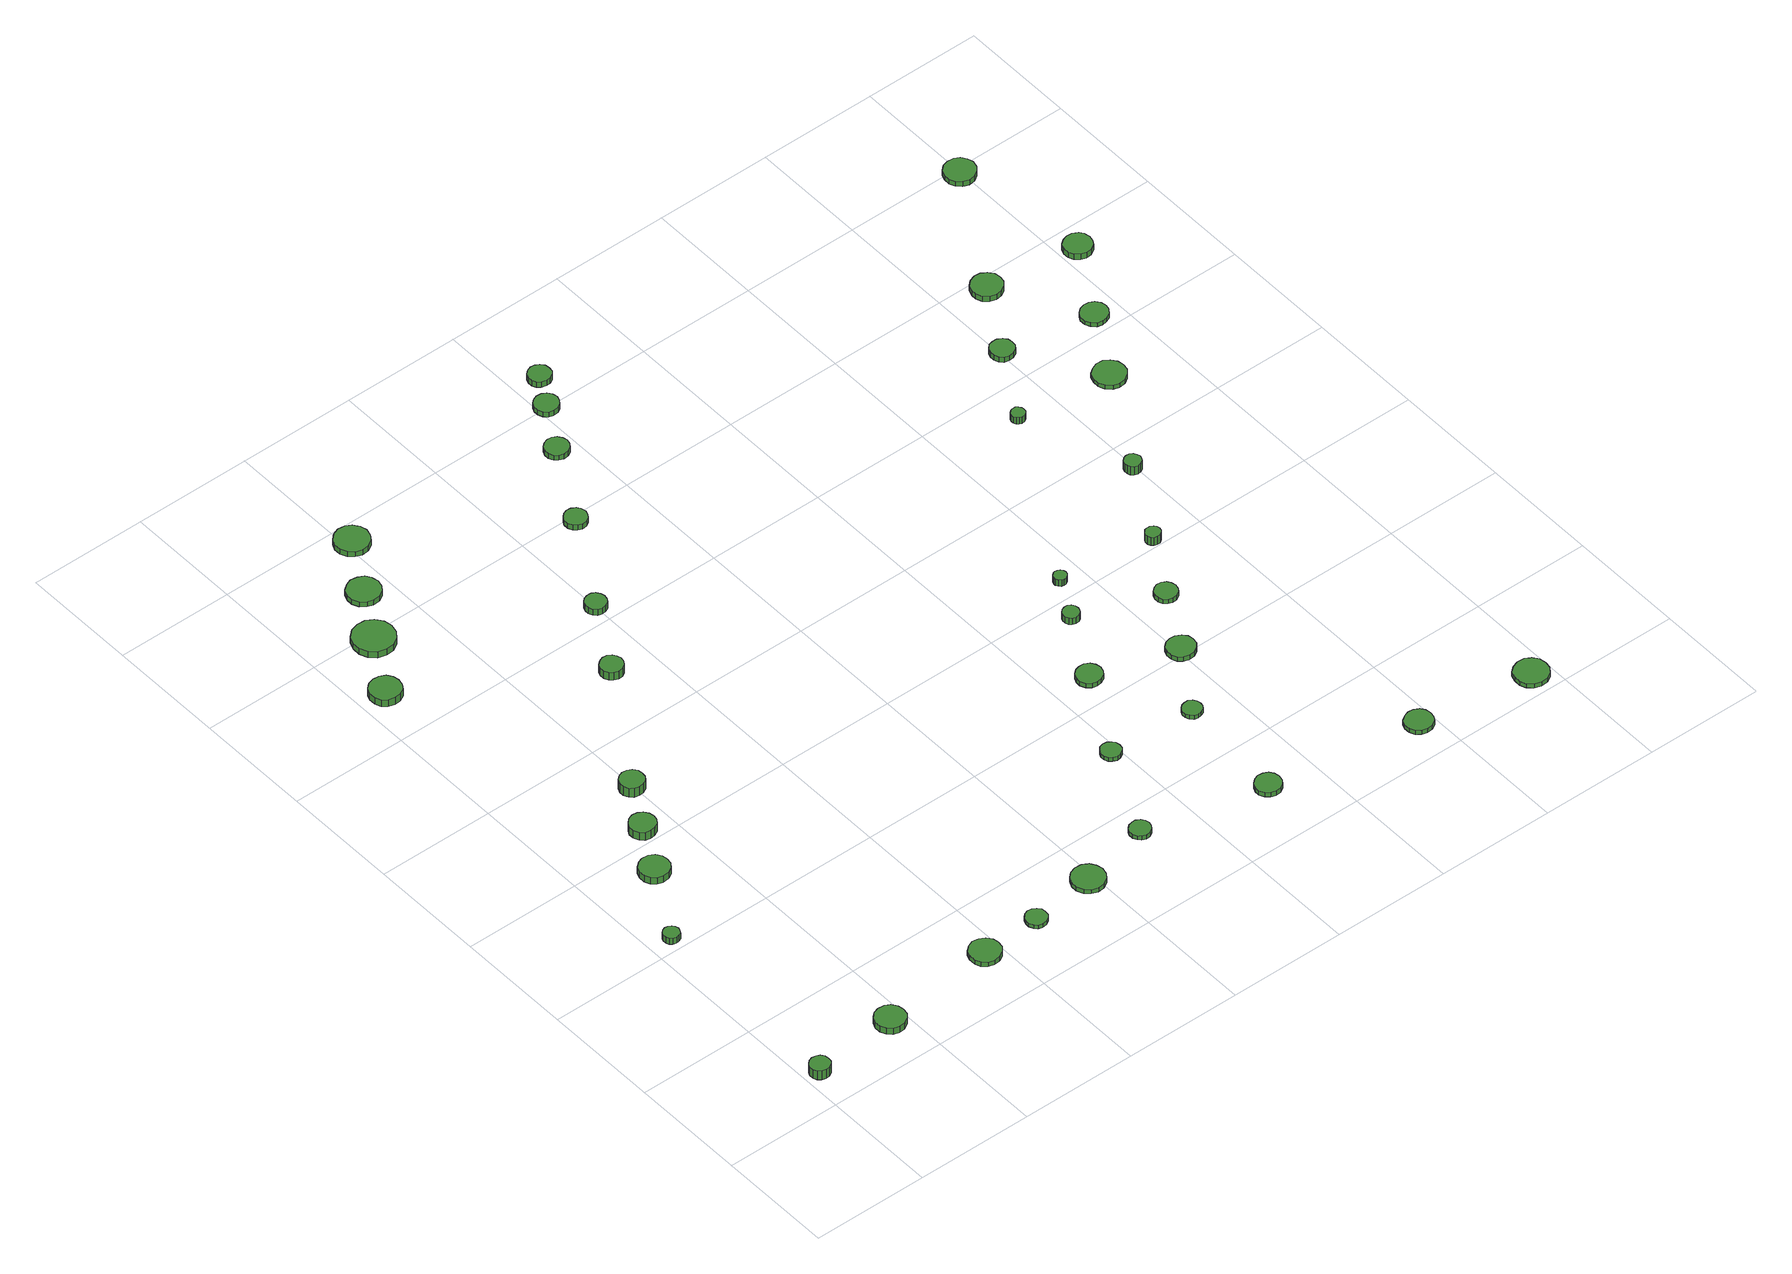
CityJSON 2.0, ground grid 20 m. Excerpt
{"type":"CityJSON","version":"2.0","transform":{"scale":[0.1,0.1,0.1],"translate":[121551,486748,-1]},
"CityObjects":{
"tree1":{"type":"SolitaryVegetationObject","attributes":{"function":"something"},"geometry":[{"type":"MultiSurface","lod":"1","boundaries":[[[0,1,2,3,4,5,6,7,8,9,10,11,12,13,14]],[[15,16,17,18,19,20,21,22,23,24,25,26,27,28,29]],[[0,29,28,1]],[[1,28,27,2]],[[2,27,26,3]],[[3,26,25,4]],[[4,25,24,5]],[[5,24,23,6]],[[6,23,22,7]],[[7,22,21,8]],[[8,21,20,9]],[[9,20,19,10]],[[10,19,18,11]],[[11,18,17,12]],[[12,17,16,13]],[[13,16,15,14]],[[14,15,29,0]]]}]},
"tree2":{"type":"SolitaryVegetationObject","attributes":{"function":"something"},"geometry":[{"type":"MultiSurface","lod":"1","boundaries":[[[30,31,32,33,34,35,36,37,38,39,40,41,42,43,44]],[[45,46,47,48,49,50,51,52,53,54,55,56,57,58,59]],[[30,59,58,31]],[[31,58,57,32]],[[32,57,56,33]],[[33,56,55,34]],[[34,55,54,35]],[[35,54,53,36]],[[36,53,52,37]],[[37,52,51,38]],[[38,51,50,39]],[[39,50,49,40]],[[40,49,48,41]],[[41,48,47,42]],[[42,47,46,43]],[[43,46,45,44]],[[44,45,59,30]]]}]},
"tree3":{"type":"SolitaryVegetationObject","attributes":{"function":"something"},"geometry":[{"type":"MultiSurface","lod":"1","boundaries":[[[60,61,62,63,64,65,66,67,68,69,70,71,72,73,74]],[[75,76,77,78,79,80,81,82,83,84,85,86,87,88,89]],[[60,89,88,61]],[[61,88,87,62]],[[62,87,86,63]],[[63,86,85,64]],[[64,85,84,65]],[[65,84,83,66]],[[66,83,82,67]],[[67,82,81,68]],[[68,81,80,69]],[[69,80,79,70]],[[70,79,78,71]],[[71,78,77,72]],[[72,77,76,73]],[[73,76,75,74]],[[74,75,89,60]]]}]},
"tree4":{"type":"SolitaryVegetationObject","attributes":{"function":"something"},"geometry":[{"type":"MultiSurface","lod":"1","boundaries":[[[90,91,92,93,94,95,96,97,98,99,100,101,102,103,104]],[[105,106,107,108,109,110,111,112,113,114,115,116,117,118,119]],[[90,119,118,91]],[[91,118,117,92]],[[92,117,116,93]],[[93,116,115,94]],[[94,115,114,95]],[[95,114,113,96]],[[96,113,112,97]],[[97,112,111,98]],[[98,111,110,99]],[[99,110,109,100]],[[100,109,108,101]],[[101,108,107,102]],[[102,107,106,103]],[[103,106,105,104]],[[104,105,119,90]]]}]},
"tree5":{"type":"SolitaryVegetationObject","attributes":{"function":"something"},"geometry":[{"type":"MultiSurface","lod":"1","boundaries":[[[120,121,122,123,124,125,126,127,128,129,130,131,132,133,134]],[[135,136,137,138,139,140,141,142,143,144,145,146,147,148,149]],[[120,149,148,121]],[[121,148,147,122]],[[122,147,146,123]],[[123,146,145,124]],[[124,145,144,125]],[[125,144,143,126]],[[126,143,142,127]],[[127,142,141,128]],[[128,141,140,129]],[[129,140,139,130]],[[130,139,138,131]],[[131,138,137,132]],[[132,137,136,133]],[[133,136,135,134]],[[134,135,149,120]]]}]},
"tree6":{"type":"SolitaryVegetationObject","attributes":{"function":"something"},"geometry":[{"type":"MultiSurface","lod":"1","boundaries":[[[150,151,152,153,154,155,156,157,158,159,160,161,162,163,164]],[[165,166,167,168,169,170,171,172,173,174,175,176,177,178,179]],[[150,179,178,151]],[[151,178,177,152]],[[152,177,176,153]],[[153,176,175,154]],[[154,175,174,155]],[[155,174,173,156]],[[156,173,172,157]],[[157,172,171,158]],[[158,171,170,159]],[[159,170,169,160]],[[160,169,168,161]],[[161,168,167,162]],[[162,167,166,163]],[[163,166,165,164]],[[164,165,179,150]]]}]},
"tree7":{"type":"SolitaryVegetationObject","attributes":{"function":"something"},"geometry":[{"type":"MultiSurface","lod":"1","boundaries":[[[180,181,182,183,184,185,186,187,188,189,190,191,192,193,194]],[[195,196,197,198,199,200,201,202,203,204,205,206,207,208,209]],[[180,209,208,181]],[[181,208,207,182]],[[182,207,206,183]],[[183,206,205,184]],[[184,205,204,185]],[[185,204,203,186]],[[186,203,202,187]],[[187,202,201,188]],[[188,201,200,189]],[[189,200,199,190]],[[190,199,198,191]],[[191,198,197,192]],[[192,197,196,193]],[[193,196,195,194]],[[194,195,209,180]]]}]},
"tree8":{"type":"SolitaryVegetationObject","attributes":{"function":"something"},"geometry":[{"type":"MultiSurface","lod":"1","boundaries":[[[210,211,212,213,214,215,216,217,218,219,220,221,222,223,224]],[[225,226,227,228,229,230,231,232,233,234,235,236,237,238,239]],[[210,239,238,211]],[[211,238,237,212]],[[212,237,236,213]],[[213,236,235,214]],[[214,235,234,215]],[[215,234,233,216]],[[216,233,232,217]],[[217,232,231,218]],[[218,231,230,219]],[[219,230,229,220]],[[220,229,228,221]],[[221,228,227,222]],[[222,227,226,223]],[[223,226,225,224]],[[224,225,239,210]]]}]},
"tree9":{"type":"SolitaryVegetationObject","attributes":{"function":"something"},"geometry":[{"type":"MultiSurface","lod":"1","boundaries":[[[240,241,242,243,244,245,246,247,248,249,250,251,252,253,254]],[[255,256,257,258,259,260,261,262,263,264,265,266,267,268,269]],[[240,269,268,241]],[[241,268,267,242]],[[242,267,266,243]],[[243,266,265,244]],[[244,265,264,245]],[[245,264,263,246]],[[246,263,262,247]],[[247,262,261,248]],[[248,261,260,249]],[[249,260,259,250]],[[250,259,258,251]],[[251,258,257,252]],[[252,257,256,253]],[[253,256,255,254]],[[254,255,269,240]]]}]},
"tree10":{"type":"SolitaryVegetationObject","attributes":{"function":"something"},"geometry":[{"type":"MultiSurface","lod":"1","boundaries":[[[270,271,272,273,274,275,276,277,278,279,280,281,282,283,284]],[[285,286,287,288,289,290,291,292,293,294,295,296,297,298,299]],[[270,299,298,271]],[[271,298,297,272]],[[272,297,296,273]],[[273,296,295,274]],[[274,295,294,275]],[[275,294,293,276]],[[276,293,292,277]],[[277,292,291,278]],[[278,291,290,279]],[[279,290,289,280]],[[280,289,288,281]],[[281,288,287,282]],[[282,287,286,283]],[[283,286,285,284]],[[284,285,299,270]]]}]},
"tree11":{"type":"SolitaryVegetationObject","attributes":{"function":"something"},"geometry":[{"type":"MultiSurface","lod":"1","boundaries":[[[300,301,302,303,304,305,306,307,308,309,310,311,312,313,314]],[[315,316,317,318,319,320,321,322,323,324,325,326,327,328,329]],[[300,329,328,301]],[[301,328,327,302]],[[302,327,326,303]],[[303,326,325,304]],[[304,325,324,305]],[[305,324,323,306]],[[306,323,322,307]],[[307,322,321,308]],[[308,321,320,309]],[[309,320,319,310]],[[310,319,318,311]],[[311,318,317,312]],[[312,317,316,313]],[[313,316,315,314]],[[314,315,329,300]]]}]},
"tree12":{"type":"SolitaryVegetationObject","attributes":{"function":"something"},"geometry":[{"type":"MultiSurface","lod":"1","boundaries":[[[330,331,332,333,334,335,336,337,338,339,340,341,342,343,344]],[[345,346,347,348,349,350,351,352,353,354,355,356,357,358,359]],[[330,359,358,331]],[[331,358,357,332]],[[332,357,356,333]],[[333,356,355,334]],[[334,355,354,335]],[[335,354,353,336]],[[336,353,352,337]],[[337,352,351,338]],[[338,351,350,339]],[[339,350,349,340]],[[340,349,348,341]],[[341,348,347,342]],[[342,347,346,343]],[[343,346,345,344]],[[344,345,359,330]]]}]},
"tree13":{"type":"SolitaryVegetationObject","attributes":{"function":"something"},"geometry":[{"type":"MultiSurface","lod":"1","boundaries":[[[360,361,362,363,364,365,366,367,368,369,370,371,372,373,374]],[[375,376,377,378,379,380,381,382,383,384,385,386,387,388,389]],[[360,389,388,361]],[[361,388,387,362]],[[362,387,386,363]],[[363,386,385,364]],[[364,385,384,365]],[[365,384,383,366]],[[366,383,382,367]],[[367,382,381,368]],[[368,381,380,369]],[[369,380,379,370]],[[370,379,378,371]],[[371,378,377,372]],[[372,377,376,373]],[[373,376,375,374]],[[374,375,389,360]]]}]},
"tree14":{"type":"SolitaryVegetationObject","attributes":{"function":"something"},"geometry":[{"type":"MultiSurface","lod":"1","boundaries":[[[390,391,392,393,394,395,396,397,398,399,400,401,402,403,404]],[[405,406,407,408,409,410,411,412,413,414,415,416,417,418,419]],[[390,419,418,391]],[[391,418,417,392]],[[392,417,416,393]],[[393,416,415,394]],[[394,415,414,395]],[[395,414,413,396]],[[396,413,412,397]],[[397,412,411,398]],[[398,411,410,399]],[[399,410,409,400]],[[400,409,408,401]],[[401,408,407,402]],[[402,407,406,403]],[[403,406,405,404]],[[404,405,419,390]]]}]},
"tree15":{"type":"SolitaryVegetationObject","attributes":{"function":"something"},"geometry":[{"type":"MultiSurface","lod":"1","boundaries":[[[420,421,422,423,424,425,426,427,428,429,430,431,432,433,434]],[[435,436,437,438,439,440,441,442,443,444,445,446,447,448,449]],[[420,449,448,421]],[[421,448,447,422]],[[422,447,446,423]],[[423,446,445,424]],[[424,445,444,425]],[[425,444,443,426]],[[426,443,442,427]],[[427,442,441,428]],[[428,441,440,429]],[[429,440,439,430]],[[430,439,438,431]],[[431,438,437,432]],[[432,437,436,433]],[[433,436,435,434]],[[434,435,449,420]]]}]},
"tree16":{"type":"SolitaryVegetationObject","attributes":{"function":"something"},"geometry":[{"type":"MultiSurface","lod":"1","boundaries":[[[450,451,452,453,454,455,456,457,458,459,460,461,462,463,464]],[[465,466,467,468,469,470,471,472,473,474,475,476,477,478,479]],[[450,479,478,451]],[[451,478,477,452]],[[452,477,476,453]],[[453,476,475,454]],[[454,475,474,455]],[[455,474,473,456]],[[456,473,472,457]],[[457,472,471,458]],[[458,471,470,459]],[[459,470,469,460]],[[460,469,468,461]],[[461,468,467,462]],[[462,467,466,463]],[[463,466,465,464]],[[464,465,479,450]]]}]},
"tree17":{"type":"SolitaryVegetationObject","attributes":{"function":"something"},"geometry":[{"type":"MultiSurface","lod":"1","boundaries":[[[480,481,482,483,484,485,486,487,488,489,490,491,492,493,494]],[[495,496,497,498,499,500,501,502,503,504,505,506,507,508,509]],[[480,509,508,481]],[[481,508,507,482]],[[482,507,506,483]],[[483,506,505,484]],[[484,505,504,485]],[[485,504,503,486]],[[486,503,502,487]],[[487,502,501,488]],[[488,501,500,489]],[[489,500,499,490]],[[490,499,498,491]],[[491,498,497,492]],[[492,497,496,493]],[[493,496,495,494]],[[494,495,509,480]]]}]},
"tree18":{"type":"SolitaryVegetationObject","attributes":{"function":"something"},"geometry":[{"type":"MultiSurface","lod":"1","boundaries":[[[510,511,512,513,514,515,516,517,518,519,520,521,522,523,524]],[[525,526,527,528,529,530,531,532,533,534,535,536,537,538,539]],[[510,539,538,511]],[[511,538,537,512]],[[512,537,536,513]],[[513,536,535,514]],[[514,535,534,515]],[[515,534,533,516]],[[516,533,532,517]],[[517,532,531,518]],[[518,531,530,519]],[[519,530,529,520]],[[520,529,528,521]],[[521,528,527,522]],[[522,527,526,523]],[[523,526,525,524]],[[524,525,539,510]]]}]},
"tree19":{"type":"SolitaryVegetationObject","attributes":{"function":"something"},"geometry":[{"type":"MultiSurface","lod":"1","boundaries":[[[540,541,542,543,544,545,546,547,548,549,550,551,552,553,554]],[[555,556,557,558,559,560,561,562,563,564,565,566,567,568,569]],[[540,569,568,541]],[[541,568,567,542]],[[542,567,566,543]],[[543,566,565,544]],[[544,565,564,545]],[[545,564,563,546]],[[546,563,562,547]],[[547,562,561,548]],[[548,561,560,549]],[[549,560,559,550]],[[550,559,558,551]],[[551,558,557,552]],[[552,557,556,553]],[[553,556,555,554]],[[554,555,569,540]]]}]},
"tree20":{"type":"SolitaryVegetationObject","attributes":{"function":"something"},"geometry":[{"type":"MultiSurface","lod":"1","boundaries":[[[570,571,572,573,574,575,576,577,578,579,580,581,582,583,584]],[[585,586,587,588,589,590,591,592,593,594,595,596,597,598,599]],[[570,599,598,571]],[[571,598,597,572]],[[572,597,596,573]],[[573,596,595,574]],[[574,595,594,575]],[[575,594,593,576]],[[576,593,592,577]],[[577,592,591,578]],[[578,591,590,579]],[[579,590,589,580]],[[580,589,588,581]],[[581,588,587,582]],[[582,587,586,583]],[[583,586,585,584]],[[584,585,599,570]]]}]},
"tree21":{"type":"SolitaryVegetationObject","attributes":{"function":"something"},"geometry":[{"type":"MultiSurface","lod":"1","boundaries":[[[600,601,602,603,604,605,606,607,608,609,610,611,612,613,614]],[[615,616,617,618,619,620,621,622,623,624,625,626,627,628,629]],[[600,629,628,601]],[[601,628,627,602]],[[602,627,626,603]],[[603,626,625,604]],[[604,625,624,605]],[[605,624,623,606]],[[606,623,622,607]],[[607,622,621,608]],[[608,621,620,609]],[[609,620,619,610]],[[610,619,618,611]],[[611,618,617,612]],[[612,617,616,613]],[[613,616,615,614]],[[614,615,629,600]]]}]},
"tree22":{"type":"SolitaryVegetationObject","attributes":{"function":"something"},"geometry":[{"type":"MultiSurface","lod":"1","boundaries":[[[630,631,632,633,634,635,636,637,638,639,640,641,642,643,644]],[[645,646,647,648,649,650,651,652,653,654,655,656,657,658,659]],[[630,659,658,631]],[[631,658,657,632]],[[632,657,656,633]],[[633,656,655,634]],[[634,655,654,635]],[[635,654,653,636]],[[636,653,652,637]],[[637,652,651,638]],[[638,651,650,639]],[[639,650,649,640]],[[640,649,648,641]],[[641,648,647,642]],[[642,647,646,643]],[[643,646,645,644]],[[644,645,659,630]]]}]},
"tree23":{"type":"SolitaryVegetationObject","attributes":{"function":"something"},"geometry":[{"type":"MultiSurface","lod":"1","boundaries":[[[660,661,662,663,664,665,666,667,668,669,670,671,672,673,674]],[[675,676,677,678,679,680,681,682,683,684,685,686,687,688,689]],[[660,689,688,661]],[[661,688,687,662]],[[662,687,686,663]],[[663,686,685,664]],[[664,685,684,665]],[[665,684,683,666]],[[666,683,682,667]],[[667,682,681,668]],[[668,681,680,669]],[[669,680,679,670]],[[670,679,678,671]],[[671,678,677,672]],[[672,677,676,673]],[[673,676,675,674]],[[674,675,689,660]]]}]},
"tree24":{"type":"SolitaryVegetationObject","attributes":{"function":"something"},"geometry":[{"type":"MultiSurface","lod":"1","boundaries":[[[690,691,692,693,694,695,696,697,698,699,700,701,702,703,704]],[[705,706,707,708,709,710,711,712,713,714,715,716,717,718,719]],[[690,719,718,691]],[[691,718,717,692]],[[692,717,716,693]],[[693,716,715,694]],[[694,715,714,695]],[[695,714,713,696]],[[696,713,712,697]],[[697,712,711,698]],[[698,711,710,699]],[[699,710,709,700]],[[700,709,708,701]],[[701,708,707,702]],[[702,707,706,703]],[[703,706,705,704]],[[704,705,719,690]]]}]},
"tree25":{"type":"SolitaryVegetationObject","attributes":{"function":"something"},"geometry":[{"type":"MultiSurface","lod":"1","boundaries":[[[720,721,722,723,724,725,726,727,728,729,730,731,732,733,734]],[[735,736,737,738,739,740,741,742,743,744,745,746,747,748,749]],[[720,749,748,721]],[[721,748,747,722]],[[722,747,746,723]],[[723,746,745,724]],[[724,745,744,725]],[[725,744,743,726]],[[726,743,742,727]],[[727,742,741,728]],[[728,741,740,729]],[[729,740,739,730]],[[730,739,738,731]],[[731,738,737,732]],[[732,737,736,733]],[[733,736,735,734]],[[734,735,749,720]]]}]},
"tree26":{"type":"SolitaryVegetationObject","attributes":{"function":"something"},"geometry":[{"type":"MultiSurface","lod":"1","boundaries":[[[750,751,752,753,754,755,756,757,758,759,760,761,762,763,764]],[[765,766,767,768,769,770,771,772,773,774,775,776,777,778,779]],[[750,779,778,751]],[[751,778,777,752]],[[752,777,776,753]],[[753,776,775,754]],[[754,775,774,755]],[[755,774,773,756]],[[756,773,772,757]],[[757,772,771,758]],[[758,771,770,759]],[[759,770,769,760]],[[760,769,768,761]],[[761,768,767,762]],[[762,767,766,763]],[[763,766,765,764]],[[764,765,779,750]]]}]},
"tree27":{"type":"SolitaryVegetationObject","attributes":{"function":"something"},"geometry":[{"type":"MultiSurface","lod":"1","boundaries":[[[780,781,782,783,784,785,786,787,788,789,790,791,792,793,794]],[[795,796,797,798,799,800,801,802,803,804,805,806,807,808,809]],[[780,809,808,781]],[[781,808,807,782]],[[782,807,806,783]],[[783,806,805,784]],[[784,805,804,785]],[[785,804,803,786]],[[786,803,802,787]],[[787,802,801,788]],[[788,801,800,789]],[[789,800,799,790]],[[790,799,798,791]],[[791,798,797,792]],[[792,797,796,793]],[[793,796,795,794]],[[794,795,809,780]]]}]},
"tree28":{"type":"SolitaryVegetationObject","attributes":{"function":"something"},"geometry":[{"type":"MultiSurface","lod":"1","boundaries":[[[810,811,812,813,814,815,816,817,818,819,820,821,822,823,824]],[[825,826,827,828,829,830,831,832,833,834,835,836,837,838,839]],[[810,839,838,811]],[[811,838,837,812]],[[812,837,836,813]],[[813,836,835,814]],[[814,835,834,815]],[[815,834,833,816]],[[816,833,832,817]],[[817,832,831,818]],[[818,831,830,819]],[[819,830,829,820]],[[820,829,828,821]],[[821,828,827,822]],[[822,827,826,823]],[[823,826,825,824]],[[824,825,839,810]]]}]},
"tree29":{"type":"SolitaryVegetationObject","attributes":{"function":"something"},"geometry":[{"type":"MultiSurface","lod":"1","boundaries":[[[840,841,842,843,844,845,846,847,848,849,850,851,852,853,854]],[[855,856,857,858,859,860,861,862,863,864,865,866,867,868,869]],[[840,869,868,841]],[[841,868,867,842]],[[842,867,866,843]],[[843,866,865,844]],[[844,865,864,845]],[[845,864,863,846]],[[846,863,862,847]],[[847,862,861,848]],[[848,861,860,849]],[[849,860,859,850]],[[850,859,858,851]],[[851,858,857,852]],[[852,857,856,853]],[[853,856,855,854]],[[854,855,869,840]]]}]},
"tree30":{"type":"SolitaryVegetationObject","attributes":{"function":"something"},"geometry":[{"type":"MultiSurface","lod":"1","boundaries":[[[870,871,872,873,874,875,876,877,878,879,880,881,882,883,884]],[[885,886,887,888,889,890,891,892,893,894,895,896,897,898,899]],[[870,899,898,871]],[[871,898,897,872]],[[872,897,896,873]],[[873,896,895,874]],[[874,895,894,875]],[[875,894,893,876]],[[876,893,892,877]],[[877,892,891,878]],[[878,891,890,879]],[[879,890,889,880]],[[880,889,888,881]],[[881,888,887,882]],[[882,887,886,883]],[[883,886,885,884]],[[884,885,899,870]]]}]},
"tree31":{"type":"SolitaryVegetationObject","attributes":{"function":"something"},"geometry":[{"type":"MultiSurface","lod":"1","boundaries":[[[900,901,902,903,904,905,906,907,908,909,910,911,912,913,914]],[[915,916,917,918,919,920,921,922,923,924,925,926,927,928,929]],[[900,929,928,901]],[[901,928,927,902]],[[902,927,926,903]],[[903,926,925,904]],[[904,925,924,905]],[[905,924,923,906]],[[906,923,922,907]],[[907,922,921,908]],[[908,921,920,909]],[[909,920,919,910]],[[910,919,918,911]],[[911,918,917,912]],[[912,917,916,913]],[[913,916,915,914]],[[914,915,929,900]]]}]},
"tree32":{"type":"SolitaryVegetationObject","attributes":{"function":"something"},"geometry":[{"type":"MultiSurface","lod":"1","boundaries":[[[930,931,932,933,934,935,936,937,938,939,940,941,942,943,944]],[[945,946,947,948,949,950,951,952,953,954,955,956,957,958,959]],[[930,959,958,931]],[[931,958,957,932]],[[932,957,956,933]],[[933,956,955,934]],[[934,955,954,935]],[[935,954,953,936]],[[936,953,952,937]],[[937,952,951,938]],[[938,951,950,939]],[[939,950,949,940]],[[940,949,948,941]],[[941,948,947,942]],[[942,947,946,943]],[[943,946,945,944]],[[944,945,959,930]]]}]},
"tree33":{"type":"SolitaryVegetationObject","attributes":{"function":"something"},"geometry":[{"type":"MultiSurface","lod":"1","boundaries":[[[960,961,962,963,964,965,966,967,968,969,970,971,972,973,974]],[[975,976,977,978,979,980,981,982,983,984,985,986,987,988,989]],[[960,989,988,961]],[[961,988,987,962]],[[962,987,986,963]],[[963,986,985,964]],[[964,985,984,965]],[[965,984,983,966]],[[966,983,982,967]],[[967,982,981,968]],[[968,981,980,969]],[[969,980,979,970]],[[970,979,978,971]],[[971,978,977,972]],[[972,977,976,973]],[[973,976,975,974]],[[974,975,989,960]]]}]},
"tree34":{"type":"SolitaryVegetationObject","attributes":{"function":"something"},"geometry":[{"type":"MultiSurface","lod":"1","boundaries":[[[990,991,992,993,994,995,996,997,998,999,1000,1001,1002,1003,1004]],[[1005,1006,1007,1008,1009,1010,1011,1012,1013,1014,1015,1016,1017,1018,1019]],[[990,1019,1018,991]],[[991,1018,1017,992]],[[992,1017,1016,993]],[[993,1016,1015,994]],[[994,1015,1014,995]],[[995,1014,1013,996]],[[996,1013,1012,997]],[[997,1012,1011,998]],[[998,1011,1010,999]],[[999,1010,1009,1000]],[[1000,1009,1008,1001]],[[1001,1008,1007,1002]],[[1002,1007,1006,1003]],[[1003,1006,1005,1004]],[[1004,1005,1019,990]]]}]},
"tree35":{"type":"SolitaryVegetationObject","attributes":{"function":"something"},"geometry":[{"type":"MultiSurface","lod":"1","boundaries":[[[1020,1021,1022,1023,1024,1025,1026,1027,1028,1029,1030,1031,1032,1033,1034]],[[1035,1036,1037,1038,1039,1040,1041,1042,1043,1044,1045,1046,1047,1048,1049]],[[1020,1049,1048,1021]],[[1021,1048,1047,1022]],[[1022,1047,1046,1023]],[[1023,1046,1045,1024]],[[1024,1045,1044,1025]],[[1025,1044,1043,1026]],[[1026,1043,1042,1027]],[[1027,1042,1041,1028]],[[1028,1041,1040,1029]],[[1029,1040,1039,1030]],[[1030,1039,1038,1031]],[[1031,1038,1037,1032]],[[1032,1037,1036,1033]],[[1033,1036,1035,1034]],[[1034,1035,1049,1020]]]}]},
"tree36":{"type":"SolitaryVegetationObject","attributes":{"function":"something"},"geometry":[{"type":"MultiSurface","lod":"1","boundaries":[[[1050,1051,1052,1053,1054,1055,1056,1057,1058,1059,1060,1061,1062,1063,1064]],[[1065,1066,1067,1068,1069,1070,1071,1072,1073,1074,1075,1076,1077,1078,1079]],[[1050,1079,1078,1051]],[[1051,1078,1077,1052]],[[1052,1077,1076,1053]],[[1053,1076,1075,1054]],[[1054,1075,1074,1055]],[[1055,1074,1073,1056]],[[1056,1073,1072,1057]],[[1057,1072,1071,1058]],[[1058,1071,1070,1059]],[[1059,1070,1069,1060]],[[1060,1069,1068,1061]],[[1061,1068,1067,1062]],[[1062,1067,1066,1063]],[[1063,1066,1065,1064]],[[1064,1065,1079,1050]]]}]},
"tree37":{"type":"SolitaryVegetationObject","attributes":{"function":"something"},"geometry":[{"type":"MultiSurface","lod":"1","boundaries":[[[1080,1081,1082,1083,1084,1085,1086,1087,1088,1089,1090,1091,1092,1093,1094]],[[1095,1096,1097,1098,1099,1100,1101,1102,1103,1104,1105,1106,1107,1108,1109]],[[1080,1109,1108,1081]],[[1081,1108,1107,1082]],[[1082,1107,1106,1083]],[[1083,1106,1105,1084]],[[1084,1105,1104,1085]],[[1085,1104,1103,1086]],[[1086,1103,1102,1087]],[[1087,1102,1101,1088]],[[1088,1101,1100,1089]],[[1089,1100,1099,1090]],[[1090,1099,1098,1091]],[[1091,1098,1097,1092]],[[1092,1097,1096,1093]],[[1093,1096,1095,1094]],[[1094,1095,1109,1080]]]}]},
"tree38":{"type":"SolitaryVegetationObject","attributes":{"function":"something"}},
"tree39":{"type":"SolitaryVegetationObject","attributes":{"function":"something"},"geometry":[{"type":"MultiSurface","lod":"1","boundaries":[[[1110,1111,1112,1113,1114,1115,1116,1117,1118,1119,1120,1121,1122,1123,1124]],[[1125,1126,1127,1128,1129,1130,1131,1132,1133,1134,1135,1136,1137,1138,1139]],[[1110,1139,1138,1111]],[[1111,1138,1137,1112]],[[1112,1137,1136,1113]],[[1113,1136,1135,1114]],[[1114,1135,1134,1115]],[[1115,1134,1133,1116]],[[1116,1133,1132,1117]],[[1117,1132,1131,1118]],[[1118,1131,1130,1119]],[[1119,1130,1129,1120]],[[1120,1129,1128,1121]],[[1121,1128,1127,1122]],[[1122,1127,1126,1123]],[[1123,1126,1125,1124]],[[1124,1125,1139,1110]]]}]},
"tree40":{"type":"SolitaryVegetationObject","attributes":{"function":"something"},"geometry":[{"type":"MultiSurface","lod":"1","boundaries":[[[1140,1141,1142,1143,1144,1145,1146,1147,1148,1149,1150,1151,1152,1153,1154]],[[1155,1156,1157,1158,1159,1160,1161,1162,1163,1164,1165,1166,1167,1168,1169]],[[1140,1169,1168,1141]],[[1141,1168,1167,1142]],[[1142,1167,1166,1143]],[[1143,1166,1165,1144]],[[1144,1165,1164,1145]],[[1145,1164,1163,1146]],[[1146,1163,1162,1147]],[[1147,1162,1161,1148]],[[1148,1161,1160,1149]],[[1149,1160,1159,1150]],[[1150,1159,1158,1151]],[[1151,1158,1157,1152]],[[1152,1157,1156,1153]],[[1153,1156,1155,1154]],[[1154,1155,1169,1140]]]}]}
},
"vertices":[
[43,67,25],[42,74,25],[38,80,25],[32,83,25],[25,84,25],[18,82,25],[13,77,25],[10,71,25],[10,64,25],[13,57,25],[18,53,25],[25,51,25],[32,51,25],[38,55,25],[42,60,25],[42,60,7],[38,55,7],[32,51,7],[25,51,7],[18,53,7],[13,57,7],[10,64,7],[10,71,7],[13,77,7],[18,82,7],[25,84,7],[32,83,7],[38,80,7],[42,74,7],[43,67,7],
[53,424,19],[51,430,19],[48,434,19],[43,437,19],[38,438,19],[32,436,19],[28,432,19],[26,427,19],[26,422,19],[28,416,19],[32,413,19],[38,411,19],[43,412,19],[48,414,19],[51,419,19],[51,419,7],[48,414,7],[43,412,7],[38,411,7],[32,413,7],[28,416,7],[26,422,7],[26,427,7],[28,432,7],[32,436,7],[38,438,7],[43,437,7],[48,434,7],[51,430,7],[53,424,7],
[198,81,19],[196,91,19],[190,100,19],[181,105,19],[170,106,19],[160,103,19],[153,96,19],[148,86,19],[148,76,19],[153,66,19],[160,59,19],[170,56,19],[181,57,19],[190,62,19],[196,70,19],[196,70,7],[190,62,7],[181,57,7],[170,56,7],[160,59,7],[153,66,7],[148,76,7],[148,86,7],[153,96,7],[160,103,7],[170,106,7],[181,105,7],[190,100,7],[196,91,7],[198,81,7],
[133,546,20],[131,556,20],[125,565,20],[116,570,20],[105,571,20],[96,568,20],[88,561,20],[84,551,20],[84,541,20],[88,532,20],[96,525,20],[105,522,20],[116,523,20],[125,528,20],[131,536,20],[131,536,7],[125,528,7],[116,523,7],[105,522,7],[96,525,7],[88,532,7],[84,541,7],[84,551,7],[88,561,7],[96,568,7],[105,571,7],[116,570,7],[125,565,7],[131,556,7],[133,546,7],
[174,626,23],[172,635,23],[167,642,23],[159,647,23],[150,648,23],[141,645,23],[135,639,23],[131,631,23],[131,622,23],[135,613,23],[141,607,23],[150,605,23],[159,606,23],[167,610,23],[172,617,23],[172,617,7],[167,610,7],[159,606,7],[150,605,7],[141,607,7],[135,613,7],[131,622,7],[131,631,7],[135,639,7],[141,645,7],[150,648,7],[159,647,7],[167,642,7],[172,635,7],[174,626,7],
[70,1089,21],[68,1099,21],[62,1108,21],[52,1113,21],[42,1114,21],[31,1111,21],[23,1104,21],[19,1094,21],[19,1083,21],[23,1073,21],[31,1066,21],[42,1063,21],[52,1064,21],[62,1069,21],[68,1078,21],[68,1078,7],[62,1069,7],[52,1064,7],[42,1063,7],[31,1066,7],[23,1073,7],[19,1083,7],[19,1094,7],[23,1104,7],[31,1111,7],[42,1114,7],[52,1113,7],[62,1108,7],[68,1099,7],[70,1089,7],
[398,102,16],[396,112,16],[389,121,16],[380,126,16],[369,128,16],[359,124,16],[351,117,16],[347,107,16],[347,96,16],[351,86,16],[359,79,16],[369,76,16],[380,77,16],[389,82,16],[396,91,16],[396,91,7],[389,82,7],[380,77,7],[369,76,7],[359,79,7],[351,86,7],[347,96,7],[347,107,7],[351,117,7],[359,124,7],[369,128,7],[380,126,7],[389,121,7],[396,112,7],[398,102,7],
[217,705,25],[216,713,25],[211,720,25],[203,724,25],[195,725,25],[187,722,25],[181,717,25],[177,709,25],[177,701,25],[181,693,25],[187,687,25],[195,685,25],[203,686,25],[211,690,25],[216,697,25],[216,697,7],[211,690,7],[203,686,7],[195,685,7],[187,687,7],[181,693,7],[177,701,7],[177,709,7],[181,717,7],[187,722,7],[195,725,7],[203,724,7],[211,720,7],[216,713,7],[217,705,7],
[137,1185,19],[134,1199,19],[125,1211,19],[113,1218,19],[99,1219,19],[85,1215,19],[74,1205,19],[69,1192,19],[69,1178,19],[74,1165,19],[85,1155,19],[99,1151,19],[113,1152,19],[125,1159,19],[134,1171,19],[134,1171,7],[125,1159,7],[113,1152,7],[99,1151,7],[85,1155,7],[74,1165,7],[69,1178,7],[69,1192,7],[74,1205,7],[85,1215,7],[99,1219,7],[113,1218,7],[125,1211,7],[134,1199,7],[137,1185,7],
[494,109,14],[493,116,14],[488,122,14],[482,126,14],[474,127,14],[467,124,14],[462,119,14],[459,113,14],[459,105,14],[462,98,14],[467,93,14],[474,91,14],[482,92,14],[488,95,14],[493,101,14],[493,101,7],[488,95,7],[482,92,7],[474,91,7],[467,93,7],[462,98,7],[459,105,7],[459,113,7],[462,119,7],[467,124,7],[474,127,7],[482,126,7],[488,122,7],[493,116,7],[494,109,7],
[183,1271,17],[180,1283,17],[174,1292,17],[164,1297,17],[152,1299,17],[142,1295,17],[133,1288,17],[128,1277,17],[128,1266,17],[133,1255,17],[142,1248,17],[152,1244,17],[164,1245,17],[174,1251,17],[180,1260,17],[180,1260,7],[174,1251,7],[164,1245,7],[152,1244,7],[142,1248,7],[133,1255,7],[128,1266,7],[128,1277,7],[133,1288,7],[142,1295,7],[152,1299,7],[164,1297,7],[174,1292,7],[180,1283,7],[183,1271,7],
[350,912,23],[348,920,23],[344,926,23],[337,930,23],[329,931,23],[322,928,23],[316,923,23],[313,916,23],[313,908,23],[316,901,23],[322,896,23],[329,893,23],[337,894,23],[344,898,23],[348,904,23],[348,904,7],[344,898,7],[337,894,7],[329,893,7],[322,896,7],[316,901,7],[313,908,7],[313,916,7],[316,923,7],[322,928,7],[329,931,7],[337,930,7],[344,926,7],[348,920,7],[350,912,7],
[239,1365,17],[236,1376,17],[229,1386,17],[219,1392,17],[207,1393,17],[196,1389,17],[187,1381,17],[182,1370,17],[182,1359,17],[187,1348,17],[196,1340,17],[207,1336,17],[219,1337,17],[229,1343,17],[236,1353,17],[236,1353,7],[229,1343,7],[219,1337,7],[207,1336,7],[196,1340,7],[187,1348,7],[182,1359,7],[182,1370,7],[187,1381,7],[196,1389,7],[207,1393,7],[219,1392,7],[229,1386,7],[236,1376,7],[239,1365,7],
[616,124,15],[613,135,15],[607,144,15],[597,150,15],[585,151,15],[574,147,15],[566,140,15],[561,129,15],[561,118,15],[566,107,15],[574,100,15],[585,96,15],[597,97,15],[607,103,15],[613,112,15],[613,112,7],[607,103,7],[597,97,7],[585,96,7],[574,100,7],[566,107,7],[561,118,7],[561,129,7],[566,140,7],[574,147,7],[585,151,7],[597,150,7],[607,144,7],[613,135,7],[616,124,7],
[418,1032,19],[416,1039,19],[412,1045,19],[406,1049,19],[398,1049,19],[391,1047,19],[386,1042,19],[383,1035,19],[383,1028,19],[386,1021,19],[391,1016,19],[398,1014,19],[406,1015,19],[412,1018,19],[416,1024,19],[416,1024,7],[412,1018,7],[406,1015,7],[398,1014,7],[391,1016,7],[386,1021,7],[383,1028,7],[383,1035,7],[386,1042,7],[391,1047,7],[398,1049,7],[406,1049,7],[412,1045,7],[416,1039,7],[418,1032,7],
[731,154,15],[729,161,15],[725,167,15],[718,171,15],[711,171,15],[704,169,15],[699,164,15],[696,158,15],[696,150,15],[699,144,15],[704,139,15],[711,136,15],[718,137,15],[725,141,15],[729,147,15],[729,147,7],[725,141,7],[718,137,7],[711,136,7],[704,139,7],[699,144,7],[696,150,7],[696,158,7],[699,164,7],[704,169,7],[711,171,7],[718,171,7],[725,167,7],[729,161,7],[731,154,7],
[512,1189,17],[510,1197,17],[506,1203,17],[499,1207,17],[491,1208,17],[484,1205,17],[478,1200,17],[475,1193,17],[475,1185,17],[478,1178,17],[484,1173,17],[491,1170,17],[499,1171,17],[506,1175,17],[510,1181,17],[510,1181,7],[506,1175,7],[499,1171,7],[491,1170,7],[484,1173,7],[478,1178,7],[475,1185,7],[475,1193,7],[478,1200,7],[484,1205,7],[491,1208,7],[499,1207,7],[506,1203,7],[510,1197,7],[512,1189,7],
[802,308,15],[801,315,15],[797,320,15],[791,324,15],[784,325,15],[777,323,15],[772,318,15],[769,312,15],[769,305,15],[772,298,15],[777,294,15],[784,291,15],[791,292,15],[797,296,15],[801,301,15],[801,301,7],[797,296,7],[791,292,7],[784,291,7],[777,294,7],[772,298,7],[769,305,7],[769,312,7],[772,318,7],[777,323,7],[784,325,7],[791,324,7],[797,320,7],[801,315,7],[802,308,7],
[940,106,16],[938,115,16],[933,122,16],[925,126,16],[916,127,16],[908,124,16],[901,118,16],[897,110,16],[897,101,16],[901,93,16],[908,87,16],[916,84,16],[925,85,16],[933,90,16],[938,97,16],[938,97,7],[933,90,7],[925,85,7],[916,84,7],[908,87,7],[901,93,7],[897,101,7],[897,110,7],[901,118,7],[908,124,7],[916,127,7],[925,126,7],[933,122,7],[938,115,7],[940,106,7],
[587,1321,17],[585,1329,17],[580,1336,17],[573,1340,17],[565,1341,17],[557,1338,17],[551,1333,17],[547,1325,17],[547,1317,17],[551,1309,17],[557,1304,17],[565,1301,17],[573,1302,17],[580,1306,17],[585,1313,17],[585,1313,7],[580,1306,7],[573,1302,7],[565,1301,7],[557,1304,7],[551,1309,7],[547,1317,7],[547,1325,7],[551,1333,7],[557,1338,7],[565,1341,7],[573,1340,7],[580,1336,7],[585,1329,7],[587,1321,7],
[885,451,16],[883,460,16],[878,467,16],[870,472,16],[861,472,16],[853,470,16],[846,464,16],[842,456,16],[842,447,16],[846,438,16],[853,432,16],[861,430,16],[870,431,16],[878,435,16],[883,442,16],[883,442,7],[878,435,7],[870,431,7],[861,430,7],[853,432,7],[846,438,7],[842,447,7],[842,456,7],[846,464,7],[853,470,7],[861,472,7],[870,472,7],[878,467,7],[883,460,7],[885,451,7],
[950,299,15],[949,306,15],[945,311,15],[939,315,15],[932,315,15],[926,313,15],[921,309,15],[918,303,15],[918,296,15],[921,290,15],[926,285,15],[932,283,15],[939,284,15],[945,287,15],[949,293,15],[949,293,7],[945,287,7],[939,284,7],[932,283,7],[926,285,7],[921,290,7],[918,296,7],[918,303,7],[921,309,7],[926,313,7],[932,315,7],[939,315,7],[945,311,7],[949,306,7],[950,299,7],
[635,1402,16],[633,1410,16],[628,1417,16],[621,1421,16],[612,1422,16],[604,1419,16],[598,1414,16],[595,1406,16],[595,1398,16],[598,1390,16],[604,1384,16],[612,1382,16],[621,1383,16],[628,1387,16],[633,1394,16],[633,1394,6],[628,1387,6],[621,1383,6],[612,1382,6],[604,1384,6],[598,1390,6],[595,1398,6],[595,1406,6],[598,1414,6],[604,1419,6],[612,1422,6],[621,1421,6],[628,1417,6],[633,1410,6],[635,1402,6],
[664,1455,17],[663,1463,17],[658,1469,17],[651,1473,17],[644,1474,17],[636,1471,17],[630,1466,17],[627,1459,17],[627,1451,17],[630,1444,17],[636,1439,17],[644,1437,17],[651,1437,17],[658,1441,17],[663,1447,17],[663,1447,6],[658,1441,6],[651,1437,6],[644,1437,6],[636,1439,6],[630,1444,6],[627,1451,6],[627,1459,6],[630,1466,6],[636,1471,6],[644,1474,6],[651,1473,6],[658,1469,6],[663,1463,6],[664,1455,6],
[937,565,20],[936,571,20],[933,576,20],[928,579,20],[922,579,20],[916,577,20],[912,573,20],[910,568,20],[910,562,20],[912,557,20],[916,553,20],[922,551,20],[928,552,20],[933,555,20],[936,560,20],[936,560,7],[933,555,7],[928,552,7],[922,551,7],[916,553,7],[912,557,7],[910,562,7],[910,568,7],[912,573,7],[916,577,7],[922,579,7],[928,579,7],[933,576,7],[936,571,7],[937,565,7],
[1028,409,16],[1026,419,16],[1020,426,16],[1011,431,16],[1002,432,16],[992,429,16],[985,423,16],[981,414,16],[981,404,16],[985,395,16],[992,389,16],[1002,386,16],[1011,387,16],[1020,392,16],[1026,399,16],[1026,399,7],[1020,392,7],[1011,387,7],[1002,386,7],[992,389,7],[985,395,7],[981,404,7],[981,414,7],[985,423,7],[992,429,7],[1002,432,7],[1011,431,7],[1020,426,7],[1026,419,7],[1028,409,7],
[971,634,21],[970,638,21],[967,642,21],[963,644,21],[959,645,21],[955,644,21],[951,640,21],[949,636,21],[949,632,21],[951,628,21],[955,624,21],[959,623,21],[963,624,21],[967,626,21],[970,630,21],[970,630,8],[967,626,8],[963,624,8],[959,623,8],[955,624,8],[951,628,8],[949,632,8],[949,636,8],[951,640,8],[955,644,8],[959,645,8],[963,644,8],[967,642,8],[970,638,8],[971,634,8],
[1197,65,16],[1195,75,16],[1190,82,16],[1181,87,16],[1172,88,16],[1163,85,16],[1155,79,16],[1151,70,16],[1151,60,16],[1155,51,16],[1163,45,16],[1172,42,16],[1181,43,16],[1190,48,16],[1195,56,16],[1195,56,8],[1190,48,8],[1181,43,8],[1172,42,8],[1163,45,8],[1155,51,8],[1151,60,8],[1151,70,8],[1155,79,8],[1163,85,8],[1172,88,8],[1181,87,8],[1190,82,8],[1195,75,8],[1197,65,8],
[1080,512,17],[1078,520,17],[1074,526,17],[1067,530,17],[1059,531,17],[1052,528,17],[1046,523,17],[1043,516,17],[1043,508,17],[1046,501,17],[1052,496,17],[1059,494,17],[1067,494,17],[1074,498,17],[1078,504,17],[1078,504,8],[1074,498,8],[1067,494,8],[1059,494,8],[1052,496,8],[1046,501,8],[1043,508,8],[1043,516,8],[1046,523,8],[1052,528,8],[1059,531,8],[1067,530,8],[1074,526,8],[1078,520,8],[1080,512,8],
[1134,614,24],[1133,619,24],[1130,623,24],[1125,626,24],[1120,626,24],[1115,625,24],[1111,621,24],[1109,617,24],[1109,611,24],[1111,607,24],[1115,603,24],[1120,602,24],[1125,602,24],[1130,605,24],[1133,609,24],[1133,609,8],[1130,605,8],[1125,602,8],[1120,602,8],[1115,603,8],[1111,607,8],[1109,611,8],[1109,617,8],[1111,621,8],[1115,625,8],[1120,626,8],[1125,626,8],[1130,623,8],[1133,619,8],[1134,614,8],
[1394,37,17],[1392,49,17],[1385,58,17],[1375,64,17],[1363,65,17],[1352,61,17],[1343,54,17],[1339,43,17],[1339,31,17],[1343,21,17],[1352,13,17],[1363,9,17],[1375,10,17],[1385,16,17],[1392,26,17],[1392,26,9],[1385,16,9],[1375,10,9],[1363,9,9],[1352,13,9],[1343,21,9],[1339,31,9],[1339,43,9],[1343,54,9],[1352,61,9],[1363,65,9],[1375,64,9],[1385,58,9],[1392,49,9],[1394,37,9],
[1144,938,20],[1143,942,20],[1140,946,20],[1136,949,20],[1131,949,20],[1127,948,20],[1123,944,20],[1121,940,20],[1121,935,20],[1123,931,20],[1127,928,20],[1131,926,20],[1136,927,20],[1140,929,20],[1143,933,20],[1143,933,7],[1140,929,7],[1136,927,7],[1131,926,7],[1127,928,7],[1123,931,7],[1121,935,7],[1121,940,7],[1123,944,7],[1127,948,7],[1131,949,7],[1136,949,7],[1140,946,7],[1143,942,7],[1144,938,7],
[1209,748,25],[1207,754,25],[1204,759,25],[1199,762,25],[1193,762,25],[1187,760,25],[1183,756,25],[1181,751,25],[1181,745,25],[1183,740,25],[1187,736,25],[1193,734,25],[1199,735,25],[1204,738,25],[1207,742,25],[1207,742,8],[1204,738,8],[1199,735,8],[1193,734,8],[1187,736,8],[1183,740,8],[1181,745,8],[1181,751,8],[1183,756,8],[1187,760,8],[1193,762,8],[1199,762,8],[1204,759,8],[1207,754,8],[1209,748,8],
[1223,1060,17],[1222,1068,17],[1217,1074,17],[1209,1079,17],[1201,1079,17],[1193,1077,17],[1187,1071,17],[1184,1064,17],[1184,1056,17],[1187,1048,17],[1193,1042,17],[1201,1040,17],[1209,1041,17],[1217,1045,17],[1222,1052,17],[1222,1052,7],[1217,1045,7],[1209,1041,7],[1201,1040,7],[1193,1042,7],[1187,1048,7],[1184,1056,7],[1184,1064,7],[1187,1071,7],[1193,1077,7],[1201,1079,7],[1209,1079,7],[1217,1074,7],[1222,1068,7],[1223,1060,7],
[1319,919,16],[1317,930,16],[1310,939,16],[1301,945,16],[1289,946,16],[1279,942,16],[1270,935,16],[1266,924,16],[1266,913,16],[1270,903,16],[1279,895,16],[1289,892,16],[1301,893,16],[1310,899,16],[1317,908,16],[1317,908,8],[1310,899,8],[1301,893,8],[1289,892,8],[1279,895,8],[1270,903,8],[1266,913,8],[1266,924,8],[1270,935,8],[1279,942,8],[1289,946,8],[1301,945,8],[1310,939,8],[1317,930,8],[1319,919,8],
[1298,1177,16],[1296,1188,16],[1289,1196,16],[1280,1202,16],[1270,1203,16],[1259,1199,16],[1251,1192,16],[1247,1182,16],[1247,1172,16],[1251,1162,16],[1259,1155,16],[1270,1152,16],[1280,1153,16],[1289,1158,16],[1296,1167,16],[1296,1167,6],[1289,1158,6],[1280,1153,6],[1270,1152,6],[1259,1155,6],[1251,1162,6],[1247,1172,6],[1247,1182,6],[1251,1192,6],[1259,1199,6],[1270,1203,6],[1280,1202,6],[1289,1196,6],[1296,1188,6],[1298,1177,6],
[1380,1032,15],[1378,1041,15],[1372,1049,15],[1364,1053,15],[1355,1054,15],[1346,1051,15],[1339,1045,15],[1335,1037,15],[1335,1027,15],[1339,1019,15],[1346,1012,15],[1355,1010,15],[1364,1011,15],[1372,1015,15],[1378,1023,15],[1378,1023,7],[1372,1015,7],[1364,1011,7],[1355,1010,7],[1346,1012,7],[1339,1019,7],[1335,1027,7],[1335,1037,7],[1339,1045,7],[1346,1051,7],[1355,1054,7],[1364,1053,7],[1372,1049,7],[1378,1041,7],[1380,1032,7],
[1453,1157,17],[1451,1167,17],[1446,1174,17],[1437,1179,17],[1428,1180,17],[1419,1177,17],[1411,1171,17],[1407,1162,17],[1407,1152,17],[1411,1144,17],[1419,1137,17],[1428,1134,17],[1437,1135,17],[1446,1140,17],[1451,1148,17],[1451,1148,6],[1446,1140,6],[1437,1135,6],[1428,1134,6],[1419,1137,6],[1411,1144,6],[1407,1152,6],[1407,1162,6],[1411,1171,6],[1419,1177,6],[1428,1180,6],[1437,1179,6],[1446,1174,6],[1451,1167,6],[1453,1157,6],
[1423,1389,16],[1420,1399,16],[1414,1408,16],[1405,1413,16],[1394,1414,16],[1384,1411,16],[1376,1404,16],[1372,1394,16],[1372,1383,16],[1376,1374,16],[1384,1367,16],[1394,1363,16],[1405,1364,16],[1414,1370,16],[1420,1378,16],[1420,1378,6],[1414,1370,6],[1405,1364,6],[1394,1363,6],[1384,1367,6],[1376,1374,6],[1372,1383,6],[1372,1394,6],[1376,1404,6],[1384,1411,6],[1394,1414,6],[1405,1413,6],[1414,1408,6],[1420,1399,6],[1423,1389,6]
]}
